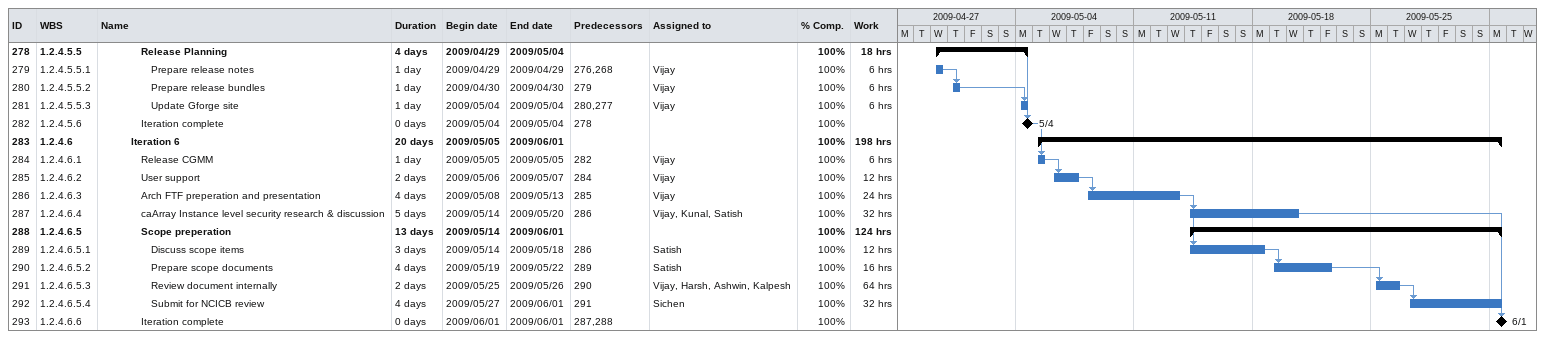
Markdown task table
| ID | WBS | Task | Duration | Start | Finish | Predecessors | Resources | % complete | Work (h) |
|---|---|---|---|---|---|---|---|---|---|
| 278 | 1.2.4.5.5 | **Release Planning** | 4d | 2009-04-29 | 2009-05-04 |  |  | 100 | 18 |
| 279 | 1.2.4.5.5.1 | Prepare release notes | 1d | 2009-04-29 | 2009-04-29 | 276, 268 | Vijay | 100 | 6 |
| 280 | 1.2.4.5.5.2 | Prepare release bundles | 1d | 2009-04-30 | 2009-04-30 | 279 | Vijay | 100 | 6 |
| 281 | 1.2.4.5.5.3 | Update Gforge site | 1d | 2009-05-04 | 2009-05-04 | 280, 277 | Vijay | 100 | 6 |
| 282 | 1.2.4.5.6 | Iteration complete | 0d | 2009-05-04 | 2009-05-04 | 278 |  | 100 |  |
| 283 | 1.2.4.6 | **Iteration 6** | 20d | 2009-05-05 | 2009-06-01 |  |  | 100 | 198 |
| 284 | 1.2.4.6.1 | Release CGMM | 1d | 2009-05-05 | 2009-05-05 | 282 | Vijay | 100 | 6 |
| 285 | 1.2.4.6.2 | User support | 2d | 2009-05-06 | 2009-05-07 | 284 | Vijay | 100 | 12 |
| 286 | 1.2.4.6.3 | Arch FTF preperation and presentation | 4d | 2009-05-08 | 2009-05-13 | 285 | Vijay | 100 | 24 |
| 287 | 1.2.4.6.4 | caArray Instance level security research & discussion | 5d | 2009-05-14 | 2009-05-20 | 286 | Vijay, Kunal, Satish | 100 | 32 |
| 288 | 1.2.4.6.5 | **Scope preperation** | 13d | 2009-05-14 | 2009-06-01 |  |  | 100 | 124 |
| 289 | 1.2.4.6.5.1 | Discuss scope items | 3d | 2009-05-14 | 2009-05-18 | 286 | Satish | 100 | 12 |
| 290 | 1.2.4.6.5.2 | Prepare scope documents | 4d | 2009-05-19 | 2009-05-22 | 289 | Satish | 100 | 16 |
| 291 | 1.2.4.6.5.3 | Review document internally | 2d | 2009-05-25 | 2009-05-26 | 290 | Vijay, Harsh, Ashwin, Kalpesh | 100 | 64 |
| 292 | 1.2.4.6.5.4 | Submit for NCICB review | 4d | 2009-05-27 | 2009-06-01 | 291 | Sichen | 100 | 32 |
| 293 | 1.2.4.6.6 | Iteration complete | 0d | 2009-06-01 | 2009-06-01 | 287, 288 |  | 100 |  |
